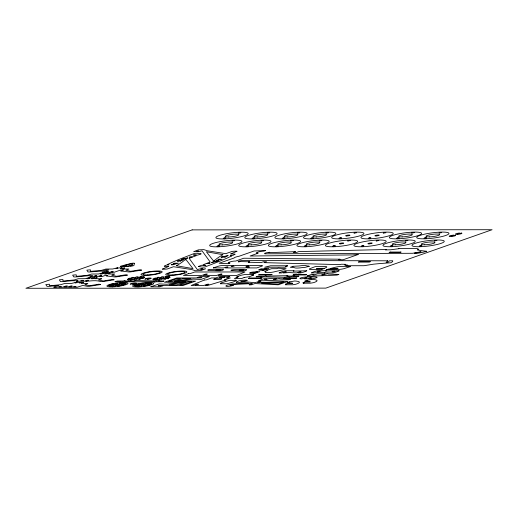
<?xml version="1.0" encoding="UTF-8"?>
<svg xmlns="http://www.w3.org/2000/svg" width="518" height="518" viewBox="0 0 518 518"><rect width="100%" height="100%" fill="white"/><g stroke="black" fill="none" stroke-linecap="round" stroke-linejoin="round"><path stroke-width="0.78" d="M213.371 267.851L219.017 266.032A3.82 0.628 -7.3 0 1 223.672 265.469L234.052 265.469L231.106 266.498L232.666 266.498L235.612 265.462L248.854 265.456L245.914 266.492L247.474 266.492L250.414 265.456L260.787 265.449A3.82 0.628 -7.3 0 1 262.27 266.006L256.857 267.91L246.749 267.916L249.313 267.016L247.572 267.016L245.008 267.923L225.434 267.929L227.998 267.029L226.256 267.029L223.692 267.929L213.39 267.903M461.467 233.081L457.349 233.903L459.472 233.081A3.257 0.537 -7.3 0 0 455.464 234.117A3.257 0.537 -7.3 0 0 459.583 234.117A3.257 0.537 -7.3 0 0 461.467 233.081M150.913 286.745L159.771 286.804L162.892 285.852L158.113 285.858L159.279 285.45L183.346 285.366L195.571 281.144L186.227 281.08L166.938 284.272L159.143 283.903L150.926 286.732M209.136 276.606L200.906 279.461L193.117 279.085L173.821 282.284L164.497 282.245L176.716 277.998L200.777 277.913L201.942 277.506L197.164 277.506L200.291 276.56L209.136 276.606M236.35 282.226L248.433 283.119L232.368 283.896C220.286 286.279 227.667 287.438 233.404 285.25L229.927 285.25L235.988 284.343L252.052 283.573A2.991 0.492 -7.3 0 0 252.357 283.676L249.087 284.829L251.236 284.829L254.545 283.663A2.991 0.492 -7.3 0 0 255.322 283.566L278.179 284.803L287.891 281.384L257.893 282.666A2.991 0.492 -7.3 0 0 257.66 282.569L260.962 281.404L258.819 281.41L255.542 282.556A2.991 0.492 -7.3 0 0 254.623 282.666L240.851 281.41C256.624 279.888 238.895 279.098 236.37 282.193M235.891 280.219L235.114 280.646L236.286 280.646A35.276 5.821 -7.3 0 1 232.699 282.174L227.02 283.747L220.312 283.747L221.704 283.262L220.5 283.262L223.575 282.18A35.276 5.821 -7.3 0 1 228.697 280.652L235.891 280.219M207.912 270.066L209.091 270.299A65.786 10.859 -7.3 0 0 218.725 270.765A2.894 0.479 -7.3 0 0 220.629 270.681L221.555 270.525A2.771 0.46 -7.3 0 0 222.293 270.318A6.825 1.127 -7.3 0 0 223.465 269.457L213.422 269.354A8.657 1.431 -7.3 0 0 209.803 269.554A5.523 0.913 -7.3 0 0 209.33 269.613L207.912 270.066M231.08 270.254L232.258 270.487A65.786 10.859 -7.3 0 0 241.893 270.953A2.894 0.479 -7.3 0 0 243.797 270.869L244.723 270.713A2.771 0.46 -7.3 0 0 245.461 270.506A6.825 1.127 -7.3 0 0 246.633 269.645L236.59 269.541A8.657 1.431 -7.3 0 0 232.97 269.742A5.523 0.913 -7.3 0 0 232.498 269.8L231.099 270.221M132.368 263.992L132.142 265.106A2.894 0.479 -7.3 0 0 128.257 266.019L125.505 266.181A3.043 0.505 -7.3 0 0 124.657 265.481L130.135 264.057A2.279 0.376 -7.3 0 0 132.368 263.992M134.382 263.448L134 265.339A2.894 0.479 -7.3 0 1 132.44 265.948A2.894 0.479 -7.3 0 1 129.532 266.278L122.921 266.673A3.807 0.628 -7.3 0 1 122.39 266.705L124.106 266.103L120.856 266.692A3.807 0.628 -7.3 0 1 120.558 266.647A3.043 0.505 -7.3 0 1 121.724 265.876L130.756 263.52A2.279 0.376 -7.3 0 1 133.379 263.163A2.279 0.376 -7.3 0 1 134.382 263.448M115.1 281.695L120.908 281.792L119.762 282.193A2.182 0.363 -7.3 0 0 122.455 281.792L154.364 281.773A2.182 0.363 -7.3 0 0 154.765 282.174L155.912 281.773L161.92 281.727L164.012 281.047L158.204 280.97L159.35 280.568A2.182 0.363 -7.3 0 0 156.656 280.97L135.373 280.581L134.227 280.983L124.741 280.989A2.182 0.363 -7.3 0 0 124.339 280.588L123.193 280.989L117.185 281.034L115.126 281.669M256.203 276.78L262.004 276.877L260.865 277.279A2.182 0.363 -7.3 0 0 263.558 276.877L283.359 277.272L289.271 276.865A2.182 0.363 -7.3 0 0 289.679 277.266L290.825 276.865L296.833 276.819L298.918 276.133L293.11 276.062L294.256 275.66A2.182 0.363 -7.3 0 0 291.563 276.062L286.791 276.062L287.937 275.66L265.844 276.075A2.182 0.363 -7.3 0 0 265.443 275.673L264.297 276.075L258.288 276.12L256.203 276.78M53.891 287.147C56.151 288.163 58.929 286.195 61.305 286.415L58.793 287.302L62.192 287.296L65.78 286.04L67.353 286.04L63.766 287.296L67.055 287.296L70.642 286.033L72.216 286.033L68.622 287.296L72.028 287.296L74.54 286.409L76.101 286.409L73.595 287.296L77.052 287.25L82.763 285.457L86.985 286.24A3.263 0.537 -7.3 0 0 89.854 286.24L100.68 284.524L98.951 284.207L89.653 285.709L84.92 284.699L87.879 283.45L81.307 283.411L83.605 282.291L80.873 282.899L79.299 282.899L81.132 282.252L74.993 282.899L76.826 282.258L76.237 282.258L71.639 283.411L64.834 283.456L60.664 284.712L50.259 285.722L49.566 285.703L49.404 284.233L45.83 284.557L46.905 286.266A3.263 0.537 -7.3 0 0 49.78 286.266L58.502 285.47L53.891 287.147M101.496 278.788L98.414 279.96L103.386 280.976L112.438 279.467L114.167 279.791L103.347 281.507A3.263 0.537 -7.3 0 1 100.473 281.507C95.577 279.966 90.605 281.047 85.703 281.3L88.397 280.348L86.83 280.348L84.13 281.3L80.853 281.3L83.547 280.355L81.98 280.355L79.28 281.3L76.45 281.3L78.088 280.73L71.996 280.73L63.274 281.527A3.263 0.537 -7.3 0 1 60.399 281.527L59.324 279.817L62.898 279.493L63.021 280.95L63.753 280.983L74.152 279.973L78.322 278.723L85.133 278.678L89.562 277.531L90.313 277.519L86.94 278.703L88.513 278.703L91.887 277.519L94.626 277.519L91.252 278.703L92.826 278.703L96.62 277.519L97.229 277.661L94.8 278.671L101.496 278.788M106.663 275.958L113.811 276.819A3.263 0.537 -7.3 0 0 116.679 276.819L127.506 275.103L125.777 274.786L116.55 276.288L111.746 275.278L114.705 274.022L108.132 273.99L110.34 272.856L106.242 273.99L104.668 273.99L107.958 272.831L105.225 272.837L101.936 273.99L100.362 273.99L103.652 272.837L103.063 272.837L98.465 273.99L91.66 274.035L87.49 275.291L77.085 276.301L76.36 276.269L76.23 274.812L72.656 275.136L73.731 276.845A3.263 0.537 -7.3 0 0 76.606 276.839L89.854 275.589L92.716 275.589L89.789 276.618L92.612 276.618L95.312 275.667L96.885 275.667L94.185 276.618L97.462 276.612L100.162 275.667L101.735 275.667L99.035 276.612L101.858 276.612L104.791 275.582L107.653 275.582L106.663 275.958M108.793 285.761C111.493 286.92 116.233 283.896 108.793 285.761M113.099 284.913C106.721 286.195 108.89 284.343 113.092 284.926M120.849 270.972L127.998 271.833A3.263 0.537 -7.3 0 0 130.866 271.833L141.692 270.118L139.964 269.794L130.666 271.303L125.932 270.292L128.891 269.036L122.319 268.997L124.683 267.903L120.312 268.492L122.144 267.845L119.405 267.851L116.006 268.492L117.832 267.851L117.249 267.851L112.652 269.004L105.847 269.049L101.677 270.305L91.272 271.315L90.579 271.296L90.417 269.826L86.843 270.15L87.918 271.859A3.263 0.537 -7.3 0 0 90.792 271.853L102.506 271.037L106.035 269.904L108.903 269.904L102.182 272.261L105.005 272.261L106.799 271.633L108.372 271.633L106.578 272.261L109.855 272.261L111.648 271.626L113.222 271.626L111.428 272.261L114.251 272.254L120.972 269.897L123.834 269.891L120.869 270.953M121.782 284.447C126.806 284.855 127.143 283.229 121.834 284.414M130.374 265.76L131.889 265.585L130.374 265.76M131.423 263.72L132.938 263.539L131.475 263.681M126.088 283.579C118.952 285.405 123.057 282.563 126.088 283.579M127.454 279.28L131.417 279.066L127.791 279.83L128.561 280.024L132.459 279.344L130.173 280.167L134.337 279.319L134.123 280.024L136.04 279.824C136.765 277.894 139.031 280.212 140.365 279.092L138.843 278.684L142.385 278.567L143.531 278.166L140.397 278.134L144.697 277.298L140.708 277.687L144.315 276.916L143.544 276.716L139.659 277.408L141.932 276.58L137.769 277.428L137.982 276.716L136.066 276.923C135.327 278.833 133.1 276.554 131.747 277.654L133.262 278.062L129.72 278.172L128.574 278.574L131.714 278.6L127.454 279.28M134.538 285.813C137.238 286.972 141.977 283.942 134.538 285.813M138.843 284.965C134.11 286.15 133.217 284.745 138.83 284.958M147.526 284.499C152.337 284.971 153.134 283.268 147.578 284.466M152.901 279.163L156.863 278.949L153.237 279.714L154.008 279.914L157.906 279.228L155.62 280.05L159.784 279.202L159.57 279.908L161.487 279.707C162.212 277.777 164.478 280.096 165.812 278.975L164.297 278.58L167.832 278.457L168.978 278.056L165.851 278.043L170.144 277.182L166.155 277.57L169.762 276.8L168.991 276.599L165.106 277.298L167.379 276.463L163.287 277.305L163.429 276.606L161.512 276.806C160.781 278.723 158.54 276.431 157.194 277.538L158.709 277.946L155.167 278.062L154.021 278.464L157.161 278.483L152.901 279.163M151.832 283.637C144.69 285.444 148.789 282.627 151.832 283.637M258.825 280.639L263.643 280.795A16.485 2.72 -7.3 0 1 270.383 280.484L288.746 279.726L290.669 279.053L280.044 278.742C280.335 277.383 274.715 280.031 273.504 279.532L276.644 278.431L269.231 278.438L266.09 279.539L264.523 279.539L267.068 278.645L264.206 278.645L258.858 280.601M307.09 275.997L311.914 276.152A16.485 2.72 -7.3 0 1 318.654 275.835L337.017 275.084L338.94 274.411L328.315 274.1C328.593 272.733 322.986 275.388 321.775 274.89L324.916 273.789L317.495 273.789L314.355 274.896L312.788 274.896L314.044 274.456L311.454 274.488L307.09 275.997M201.023 253.891L197.611 255.16L195.098 254.681L193.382 255.044L196.354 255.62L193.46 256.727L189.355 257.155L192.398 257.135L189.18 258.372L197.326 269.567L200.893 268.687L202.48 268.661L200.744 269.354L205.652 268.758L200.939 270.545L195.532 270.772L191.945 269.606L173.562 266.725L167.197 269.004A7.168 1.185 -7.3 0 1 162.276 269.14L168.726 266.427A14.478 2.389 -7.3 0 1 164.212 266.187L166.382 265.08L169.056 264.866L167.651 264.458A237.885 39.264 -7.3 0 1 183.191 257.789L194.535 253.373L195.733 253.296A3.043 0.505 -7.3 0 1 197.235 253.315L201.023 253.878M198.349 266.492L202.137 267.081A3.043 0.505 -7.3 0 0 203.632 267.1L204.837 267.023L216.181 262.607A237.885 39.264 -7.3 0 0 231.721 255.937L230.316 255.536L232.99 255.316L235.159 254.208A14.478 2.389 -7.3 0 0 230.639 253.969L237.089 251.262A7.168 1.185 -7.3 0 0 232.168 251.392L225.809 253.671L207.427 250.79L203.839 249.624L198.433 249.851L193.713 251.638L198.627 251.042L196.892 251.735L198.472 251.709L202.046 250.829L210.191 262.024L206.967 263.261L210.01 263.241L205.911 263.668L203.011 264.776L205.983 265.352L204.267 265.715L201.761 265.235L198.349 266.492M113.843 285.658C110.658 287.237 107.116 286.325 113.843 285.658M121.037 283.702C126.748 283.352 124.922 281.928 121.037 283.702M139.588 285.709C136.072 287.399 133.359 286.279 139.588 285.709M146.782 283.754C152.396 283.443 150.751 281.98 146.808 283.741M115.928 285.664C112.995 287.943 112.49 285.638 115.928 285.651M117.45 283.236C116.647 285.276 112.671 283.042 117.45 283.236M117.845 285.463C116.66 287.484 122.526 285.081 117.858 285.444M119.36 283.035C117.405 285.211 125.524 281.488 119.36 283.035M141.673 285.716C138.74 287.995 138.235 285.69 141.673 285.703M143.195 283.288C142.431 285.34 138.397 283.081 143.195 283.288M143.59 285.515C142.444 287.574 148.252 285.081 143.59 285.515M145.111 283.087C143.149 285.263 151.269 281.539 145.111 283.087M114.646 284.376C112.192 283.424 108.016 285.081 114.569 284.421M120.241 284.984C123.511 286.072 125.803 284.039 120.305 284.952M140.391 284.427C134.861 285.23 137.141 283.346 140.391 284.427M145.985 285.036C149.249 286.143 151.424 284.259 145.985 285.036M387.807 260.8L386.104 262.412L387.995 262.25L389.53 260.8L392.728 260.794A19.872 3.283 -7.3 0 1 390.676 262.788L384.88 263.189A62.548 10.321 -7.3 0 0 373.31 264.199L364.037 265.715L345.946 265.728L347.869 265.423L347.144 264.918L345.221 265.222L344.541 264.75L345.856 264.342L341.368 264.225L340.054 264.633L263.986 262.639L266.582 261.739L263.507 261.732L261.111 262.561L248.297 262.225L249.644 261.804L240.061 261.564L238.694 261.972A6.501 1.075 -7.3 0 1 238.228 261.59A3.755 0.622 -7.3 0 1 242.735 260.437L387.807 260.8M180.73 261.072L177.383 261.111L183.119 259.751L182.517 259.978A11.623 1.917 -7.3 0 0 180.73 261.072M218.823 259.168L218.641 259.33A11.623 1.917 -7.3 0 1 216.848 260.418L216.246 260.645L221.982 259.285L218.823 259.168M293.894 270.746L293.22 271.141L306.844 270.739A16.304 2.694 -7.3 0 1 300.563 272.947L297.986 272.947L301.126 271.84L299.553 271.84L296.413 272.947L289.199 272.552L283.178 272.954L286.318 271.846L284.745 271.853L281.604 272.954L279.027 272.954A16.304 2.694 -7.3 0 1 285.308 270.752L293.894 270.746M326.288 270.726L325.615 271.121L335.088 270.72L331.941 271.827L333.514 271.827L336.655 270.72L339.238 270.72A16.304 2.694 -7.3 0 1 332.957 272.928L324.365 272.934L325.039 272.533L311.422 272.941A16.304 2.694 -7.3 0 1 317.696 270.733L320.279 270.733L317.133 271.833L318.706 271.833L321.853 270.733L326.288 270.726M267.528 270.105L264.756 271.523L266.025 271.523A5.963 0.984 -7.3 0 0 267.573 272.636A5.963 0.984 -7.3 0 0 275.492 271.516L282.083 270.092L286.124 268.674L278.108 268.188L276.716 268.68L271.568 268.68L267.528 270.105M324.611 268.311L317.689 268.389L316.414 268.79L323.264 268.946L321.063 269.846A95.364 15.741 -7.3 0 0 311.758 269.593A5.879 0.971 -7.3 0 1 309.641 268.771L314.277 266.977A4.539 0.751 -7.3 0 1 316.265 266.446A83.45 13.772 -7.3 0 1 325.136 266.466A5.679 0.939 -7.3 0 1 326.631 267.184A49.929 8.243 -7.3 0 1 324.611 268.311M418.758 249.32L417.43 249.896A62.548 10.321 -7.3 0 0 423.297 250.893L426.806 251.295A19.872 3.283 -7.3 0 1 417.502 253.289L414.303 253.289L421.063 251.832L412.581 253.289L265.022 253.807A3.755 0.622 -7.3 0 1 267.061 252.654A6.501 1.075 -7.3 0 1 269.723 252.272L268.771 252.68L295.558 251.657L293.227 252.486L296.354 252.48L298.867 251.58L386.538 249.495L385.528 249.903L390.701 249.786L398.886 248.698L398.698 248.394L416.789 248.381L418.758 249.32M244.172 277.486L241.77 278.464L234.395 278.464L237.529 277.493L236.117 277.493L238.384 276.729L236.843 276.716L241.485 275.155L244.91 274.534L253.645 274.527L251.91 275.162L253.529 275.149L249.275 276.709L244.172 277.486M337.924 268.324L336.901 268.732L329.163 268.887L326.236 269.787A95.364 15.741 -7.3 0 1 336.991 269.528A5.879 0.971 -7.3 0 0 343.822 268.7L349.385 266.906A4.539 0.751 -7.3 0 0 350.446 266.375A83.45 13.772 -7.3 0 0 341.42 266.401A5.679 0.939 -7.3 0 0 335.813 267.126A49.929 8.243 -7.3 0 0 331.403 268.259L330.613 268.473L337.924 268.324M185.994 259.596L185.107 259.939A8.521 1.405 -7.3 0 0 183.78 260.768A147.857 24.404 -7.3 0 1 176.353 265.708L192.994 268.628L185.994 259.596M214.264 260.457L213.371 260.8L206.378 251.767L223.018 254.688A147.857 24.404 -7.3 0 0 215.592 259.628A8.521 1.405 -7.3 0 1 214.264 260.457M204.584 279.94L191.168 285.496L193.447 285.496L196.827 284.252L198.433 284.24L195.021 285.496L203.716 285.489L207.453 284.233L208.987 284.246L205.29 285.489L207.66 285.489L226.088 279.927L224.378 279.914L230.368 277.92L225.99 277.926L229.837 276.573A21.542 3.555 -7.3 0 0 219.645 276.58L215.805 277.933L211.532 277.933L206.164 279.927L204.584 279.94M358.21 254.474L343.104 259.777L338.519 259.732L340.099 259.201L243.738 258.229L235.716 261.053A3.516 0.583 -7.3 0 0 230.899 261.655L228.613 262.458A3.516 0.583 -7.3 0 0 229.992 263.06L228.25 263.675L219.101 263.267L234.084 258.003A7.912 1.308 -7.3 0 1 239.135 256.235L254.111 250.971L265.592 250.557L263.856 251.165A3.516 0.583 -7.3 0 0 259.039 251.774L256.747 252.577A3.516 0.583 -7.3 0 0 258.126 253.179L250.064 256.009L352.259 254.927L358.21 254.474M287.496 265.76L285.528 266.479L287.076 266.479L285.042 267.223L264.692 267.23L270.577 265.76L287.496 265.76M192.152 229.882L25.9 288.28L325.848 288.118L492.1 229.72L192.152 229.882M224.372 237.995L223.226 238.397L225.919 237.989L224.372 237.995M239.335 232.737L238.196 233.139L240.883 232.737L239.335 232.737M218.11 245.895L216.964 246.296L219.658 245.895L218.11 245.895M233.074 240.637L231.928 241.038L234.622 240.637L233.074 240.637M174.741 263.189L173.595 263.591L174.657 263.591L171.225 264.795L172.772 264.795L178.38 263.189L174.741 263.189M253.276 237.976L252.13 238.377L254.824 237.976L253.276 237.976M268.24 232.718L267.094 233.119L269.787 232.718L268.24 232.718M133.184 283.495L130.614 284.324A3.257 0.537 -7.3 0 1 132.491 283.288A3.257 0.537 -7.3 0 1 136.616 283.288A3.257 0.537 -7.3 0 1 132.608 284.324L134.732 283.495L133.184 283.495M147.824 278.49L145.254 279.319A3.257 0.537 -7.3 0 1 147.131 278.283A3.257 0.537 -7.3 0 1 151.256 278.283A3.257 0.537 -7.3 0 1 147.242 279.319L149.372 278.49L147.824 278.49M247.138 245.882L245.992 246.283L248.685 245.882L247.138 245.882M262.102 240.624L260.962 241.025L263.649 240.624L262.102 240.624M222.138 256.805L220.992 257.206L224.631 257.206L225.777 256.805L224.708 256.805L228.147 255.601L222.138 256.805M283.34 237.963L282.193 238.364L284.887 237.963L283.34 237.963M298.303 232.705L297.157 233.106L299.851 232.705L298.303 232.705M188.481 273.653L183.411 275.434L201.916 275.421L205.717 274.087L207.284 274.087L203.477 275.421L216.712 275.414L220.513 274.08L222.08 274.08L218.279 275.414L236.778 275.408L244.988 271.969L194.768 271.995L190.054 273.653L188.481 273.653M177.065 278.554L168.311 281.63L171.613 281.63L180.374 278.554L177.065 278.554M182.958 278.554L174.197 281.63L190.915 278.548L182.958 278.554M276.819 245.862L275.673 246.264L278.367 245.862L276.819 245.862M291.783 240.605L290.637 241.012L293.33 240.605L291.783 240.605M185.852 281.734L177.098 284.809L169.14 284.816L185.852 281.734M311.998 237.943L310.852 238.345L313.545 237.943L311.998 237.943M326.962 232.686L325.822 233.094L328.509 232.686L326.962 232.686M188.435 281.727L179.688 284.809L182.99 284.803L191.744 281.727L188.435 281.727M305.335 245.849L304.189 246.251L306.883 245.849L305.335 245.849M320.299 240.592L319.153 240.993L321.846 240.592L320.299 240.592M215.112 278.781L213.623 279.299L220.357 279.299L221.846 278.775L215.112 278.781M220.662 277.266L219.502 277.674L224.922 277.26L220.662 277.266M340.112 237.93L338.973 238.332L341.66 237.93L340.112 237.93M355.083 232.673L353.936 233.074L356.63 232.673L355.083 232.673M252.739 272.41L249.715 272.818A3.289 0.544 -7.3 0 0 250.945 273.297L254.196 273.595L259.777 271.633L254.824 271.931A3.289 0.544 -7.3 0 0 250.874 272.41L252.739 272.41M261.855 269.263L258.832 269.677A3.289 0.544 -7.3 0 0 260.068 270.15L263.319 270.448L268.9 268.486L263.947 268.79A3.289 0.544 -7.3 0 0 259.997 269.269L261.855 269.263M255.97 272.131L253.211 273.103A6.378 1.055 -7.3 0 0 254.137 273.206L257.511 272.021A6.378 1.055 -7.3 0 0 255.97 272.131M265.093 268.984L262.328 269.956A6.378 1.055 -7.3 0 0 263.254 270.059L266.634 268.874A6.378 1.055 -7.3 0 0 265.093 268.984M333.851 245.836L332.705 246.238L335.399 245.83L333.851 245.836M348.815 240.579L347.669 240.98L350.362 240.579L348.815 240.579M249.566 277.991L248.42 278.393L260.807 278.386L261.953 277.985L249.566 277.991M259.777 274.404L258.637 274.805L271.024 274.799L272.164 274.398L259.777 274.404M369.405 237.917L368.259 238.319L370.953 237.911L369.405 237.917M384.369 232.66L383.223 233.061L385.916 232.66L384.369 232.66M293.013 266.323L290.32 267.269L292.482 267.469A20.985 3.464 -7.3 0 1 294.392 267.612A6.255 1.03 -7.3 0 0 302.13 267.605A20.843 3.438 -7.3 0 1 304.48 267.476L309.337 266.31L307.789 266.31L308.424 266.09A22.242 3.671 -7.3 0 1 306.798 265.967A6.255 1.03 -7.3 0 0 299.067 265.974A22.397 3.697 -7.3 0 1 296.341 266.11L293.013 266.323M362.367 245.817L361.221 246.218L363.914 245.817L362.367 245.817M377.331 240.559L376.185 240.961L378.878 240.559L377.331 240.559M397.792 237.898L396.646 238.299L399.339 237.898L397.792 237.898M412.755 232.64L411.609 233.048L414.303 232.64L412.755 232.64M284.44 278.004L283.294 278.406L295.681 278.399L296.827 277.998L284.44 278.004M294.172 274.585L293.026 274.987L305.413 274.98L306.559 274.579L294.172 274.585M283.696 282.142L278.237 284.058L261.512 283.119L283.696 282.142M391.394 245.804L390.255 246.205L392.942 245.804L391.394 245.804M406.365 240.546L405.218 240.948L407.912 240.546L406.365 240.546M289.75 281.844L287.134 282.763A18.007 2.972 -7.3 0 1 291.951 283.081A4.105 0.68 -7.3 0 1 292.443 283.637L287.082 283.637L285.282 284.265L286.855 284.265L285.424 284.77L292.774 284.764L295.784 284.259A13.96 2.305 -7.3 0 0 299.287 281.941A19.652 3.244 -7.3 0 0 294.664 280.983L289.75 281.844M305.51 277.92L301.8 278.839A4.565 0.751 -7.3 0 1 300.854 277.894A4.565 0.751 -7.3 0 1 307.18 276.949L315.222 276.942A4.565 0.751 -7.3 0 1 316.174 277.888A4.565 0.751 -7.3 0 1 309.842 278.833L308.754 278.839L311.37 277.913L309.803 277.92L307.187 278.839L304.454 278.839L307.077 277.92L305.51 277.92M425.149 237.885L424.002 238.286L426.696 237.885L425.149 237.885M440.112 232.627L438.966 233.029L441.66 232.627L440.112 232.627M359.492 261.655L358.32 262.063L369.237 262.056L370.409 261.648L359.492 261.655M307.394 280.264L304.778 281.183A18.007 2.972 -7.3 0 1 309.602 281.501A4.105 0.68 -7.3 0 1 310.094 282.051L304.726 282.057L302.933 282.686L304.506 282.686L303.069 283.191L310.418 283.184L313.429 282.679A13.96 2.305 -7.3 0 0 316.932 280.361A19.652 3.244 -7.3 0 0 312.309 279.396L307.394 280.264M390.216 252.052L389.044 252.467L399.961 252.46L401.133 252.052L390.216 252.052M420.428 245.785L419.282 246.192L421.976 245.785L420.428 245.785M435.392 240.533L434.246 240.935L436.939 240.527L435.392 240.533M453.483 235.172L451.074 236.02L455.192 235.191A3.257 0.537 -7.3 0 1 453.315 236.227A3.257 0.537 -7.3 0 1 449.19 236.227A3.257 0.537 -7.3 0 1 453.205 235.191L453.483 235.172M217.256 269.794L215.948 270.202L220.603 269.891L217.256 269.794M240.423 269.982L239.115 270.383L243.771 270.072L240.423 269.982M187.84 257.938L183.761 258.586A21.73 3.587 -7.3 0 0 181.203 259.531L185.431 258.864A11.836 1.955 -7.3 0 1 187.84 257.938M218.169 260.865L213.94 261.532A11.836 1.955 -7.3 0 1 211.532 262.464L215.611 261.81A21.73 3.587 -7.3 0 0 218.169 260.865M425.006 238.798A16.272 2.687 -7.3 0 0 448.97 233.398A16.272 2.687 -7.3 0 0 424.507 234.175A16.272 2.687 -7.3 0 0 425.006 238.798M429.5 236.881A6.922 1.14 -7.3 0 0 439.691 234.583A6.922 1.14 -7.3 0 0 429.292 234.913A6.922 1.14 -7.3 0 0 429.5 236.881M420.286 246.704A16.272 2.687 -7.3 0 0 444.25 241.304A16.272 2.687 -7.3 0 0 419.794 242.074A16.272 2.687 -7.3 0 0 420.286 246.704M424.786 244.781A6.922 1.14 -7.3 0 0 434.978 242.482A6.922 1.14 -7.3 0 0 424.572 242.812A6.922 1.14 -7.3 0 0 424.786 244.781M391.252 246.717A16.272 2.687 -7.3 0 0 415.222 241.317A16.272 2.687 -7.3 0 0 390.76 242.094A16.272 2.687 -7.3 0 0 391.252 246.717M395.752 244.794A6.922 1.14 -7.3 0 0 405.944 242.502A6.922 1.14 -7.3 0 0 395.545 242.832A6.922 1.14 -7.3 0 0 395.752 244.794M397.649 238.817A16.272 2.687 -7.3 0 0 421.613 233.417A16.272 2.687 -7.3 0 0 397.157 234.188A16.272 2.687 -7.3 0 0 397.649 238.817M402.149 236.894A6.922 1.14 -7.3 0 0 412.341 234.596A6.922 1.14 -7.3 0 0 401.936 234.926A6.922 1.14 -7.3 0 0 402.149 236.894M369.263 238.83A16.272 2.687 -7.3 0 0 393.227 233.43A16.272 2.687 -7.3 0 0 368.771 234.201A16.272 2.687 -7.3 0 0 369.263 238.83M376.042 235.936A2.176 0.356 -7.3 0 0 379.241 235.211A2.176 0.356 -7.3 0 0 375.977 235.314A2.176 0.356 -7.3 0 0 376.042 235.936M362.224 246.736A16.272 2.687 -7.3 0 0 386.188 241.33A16.272 2.687 -7.3 0 0 361.732 242.107A16.272 2.687 -7.3 0 0 362.224 246.736M369.004 243.836A2.176 0.356 -7.3 0 0 372.202 243.117A2.176 0.356 -7.3 0 0 368.939 243.22A2.176 0.356 -7.3 0 0 369.004 243.836M333.709 246.749A16.272 2.687 -7.3 0 0 357.673 241.349A16.272 2.687 -7.3 0 0 333.216 242.12A16.272 2.687 -7.3 0 0 333.709 246.749M340.488 243.855A2.176 0.356 -7.3 0 0 343.687 243.13A2.176 0.356 -7.3 0 0 340.423 243.233A2.176 0.356 -7.3 0 0 340.488 243.855M339.97 238.843A16.272 2.687 -7.3 0 0 363.94 233.443A16.272 2.687 -7.3 0 0 339.478 234.22A16.272 2.687 -7.3 0 0 339.97 238.843M346.749 235.949A2.176 0.356 -7.3 0 0 349.954 235.23A2.176 0.356 -7.3 0 0 346.684 235.334A2.176 0.356 -7.3 0 0 346.749 235.949M305.193 246.762A16.272 2.687 -7.3 0 0 329.157 241.362A16.272 2.687 -7.3 0 0 304.701 242.139A16.272 2.687 -7.3 0 0 305.193 246.762M309.686 244.846A6.922 1.14 -7.3 0 0 319.878 242.547A6.922 1.14 -7.3 0 0 309.479 242.877A6.922 1.14 -7.3 0 0 309.686 244.846M311.855 238.863A16.272 2.687 -7.3 0 0 335.826 233.463A16.272 2.687 -7.3 0 0 311.363 234.233A16.272 2.687 -7.3 0 0 311.855 238.863M316.356 236.94A6.922 1.14 -7.3 0 0 326.547 234.641A6.922 1.14 -7.3 0 0 316.142 234.971A6.922 1.14 -7.3 0 0 316.356 236.94M283.197 238.876A16.272 2.687 -7.3 0 0 307.168 233.476A16.272 2.687 -7.3 0 0 282.705 234.253A16.272 2.687 -7.3 0 0 283.197 238.876M287.697 236.953A6.922 1.14 -7.3 0 0 297.889 234.66A6.922 1.14 -7.3 0 0 287.484 234.991A6.922 1.14 -7.3 0 0 287.697 236.953M253.134 238.895A16.272 2.687 -7.3 0 0 277.098 233.488A16.272 2.687 -7.3 0 0 252.642 234.266A16.272 2.687 -7.3 0 0 253.134 238.895M257.634 236.972A6.922 1.14 -7.3 0 0 267.825 234.673A6.922 1.14 -7.3 0 0 257.42 235.004A6.922 1.14 -7.3 0 0 257.634 236.972M224.229 238.908A16.272 2.687 -7.3 0 0 248.2 233.508A16.272 2.687 -7.3 0 0 223.737 234.278A16.272 2.687 -7.3 0 0 224.229 238.908M228.729 236.985A6.922 1.14 -7.3 0 0 238.921 234.693A6.922 1.14 -7.3 0 0 228.516 235.017A6.922 1.14 -7.3 0 0 228.729 236.985M276.677 246.782A16.272 2.687 -7.3 0 0 300.641 241.382A16.272 2.687 -7.3 0 0 276.178 242.152A16.272 2.687 -7.3 0 0 276.677 246.782M281.17 244.859A6.922 1.14 -7.3 0 0 291.362 242.56A6.922 1.14 -7.3 0 0 280.963 242.89A6.922 1.14 -7.3 0 0 281.17 244.859M246.995 246.795A16.272 2.687 -7.3 0 0 270.966 241.394A16.272 2.687 -7.3 0 0 246.503 242.171A16.272 2.687 -7.3 0 0 246.995 246.795M251.495 244.872A6.922 1.14 -7.3 0 0 261.687 242.579A6.922 1.14 -7.3 0 0 251.282 242.91A6.922 1.14 -7.3 0 0 251.495 244.872M217.968 246.808A16.272 2.687 -7.3 0 0 241.932 241.407A16.272 2.687 -7.3 0 0 217.469 242.184A16.272 2.687 -7.3 0 0 217.968 246.808M222.462 244.891A6.922 1.14 -7.3 0 0 232.653 242.592A6.922 1.14 -7.3 0 0 222.254 242.923A6.922 1.14 -7.3 0 0 222.462 244.891M146.49 275.369A10.664 1.761 -7.3 0 0 162.199 271.827A10.664 1.761 -7.3 0 0 146.167 272.332A10.664 1.761 -7.3 0 0 146.49 275.369M147.429 274.967A8.722 1.437 -7.3 0 0 160.269 272.073A8.722 1.437 -7.3 0 0 147.164 272.487A8.722 1.437 -7.3 0 0 147.429 274.967M171.173 275.388A10.664 1.761 -7.3 0 0 186.881 271.846A10.664 1.761 -7.3 0 0 170.849 272.351A10.664 1.761 -7.3 0 0 171.173 275.388M172.106 274.987A8.722 1.437 -7.3 0 0 184.952 272.092A8.722 1.437 -7.3 0 0 171.84 272.507A8.722 1.437 -7.3 0 0 172.106 274.987M135.01 278.82A2.176 0.356 -7.3 0 0 138.209 278.095A2.176 0.356 -7.3 0 0 134.939 278.198A2.176 0.356 -7.3 0 0 135.01 278.82M160.457 278.703A2.176 0.356 -7.3 0 0 163.656 277.985A2.176 0.356 -7.3 0 0 160.386 278.088A2.176 0.356 -7.3 0 0 160.457 278.703M138.053 286.927A10.664 1.761 -7.3 0 0 153.762 283.391A10.664 1.761 -7.3 0 0 137.73 283.896A10.664 1.761 -7.3 0 0 138.053 286.927M142.133 285.185A2.176 0.356 -7.3 0 0 145.338 284.46A2.176 0.356 -7.3 0 0 142.068 284.563A2.176 0.356 -7.3 0 0 142.133 285.185M112.309 286.875A10.664 1.761 -7.3 0 0 128.017 283.333A10.664 1.761 -7.3 0 0 111.985 283.845A10.664 1.761 -7.3 0 0 112.309 286.875M116.388 285.133A2.176 0.356 -7.3 0 0 119.593 284.408A2.176 0.356 -7.3 0 0 116.323 284.511A2.176 0.356 -7.3 0 0 116.388 285.133"/></g></svg>
